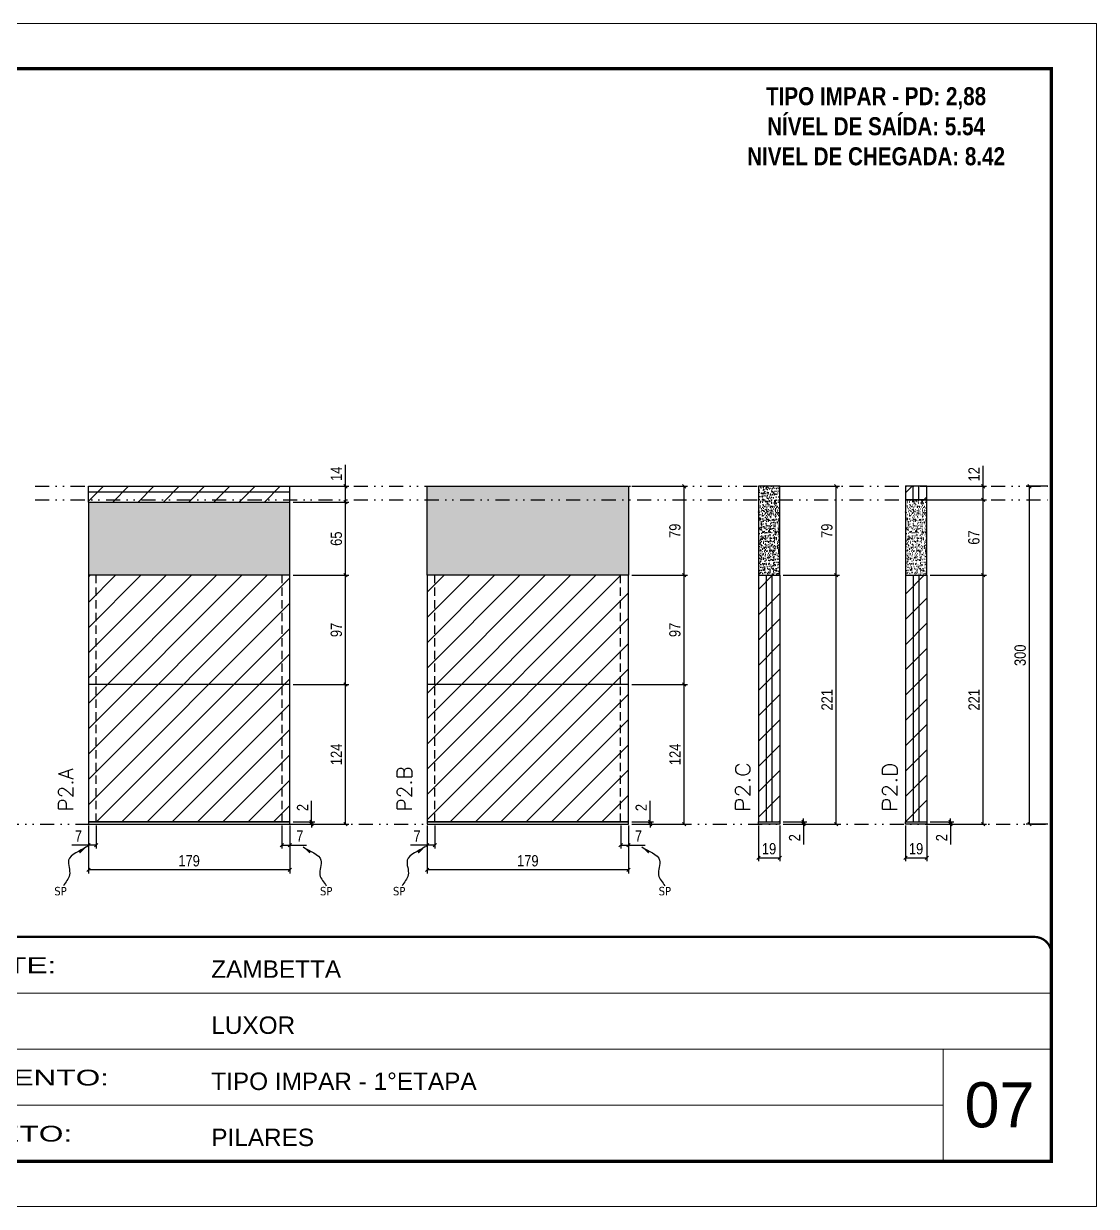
# Model space of a CAD drawing. Extents: x 14400 to 24104, y -21631 to 6985.
# Drawn here: x 18129 to 19082, y 4786 to 5836 of the extents above; entities that cross this region are included whole.
import ezdxf

# ---------------------------------------------------------------- set-up
doc = ezdxf.new("R2010")
doc.units = 0
for name, pattern in [('CONTINUO', [0]), ('DASHED', [0.75, 0.5, -0.25]), ('DIVIDE2', [0.625, 0.25, -0.125, 0, -0.125, 0, -0.125]), ('HIDDEN', [0.375, 0.25, -0.125])]:
    doc.linetypes.add(name, pattern=pattern)
for name, color, linetype, lineweight in [('CARIMBO', 255, 'Continuous', 9), ('Folhas', 255, 'Continuous', 9), ('Hachura', 251, 'Continuous', 9), ('SARRAFO DE PRESSAO', 251, 'DASHED', 9), ('Texto Seção', 7, 'Continuous', 15)]:
    doc.layers.add(name, color=color, linetype=linetype, lineweight=lineweight)
for name, color, linetype in [('COTA', 241, 'Continuous'), ('NOMENCLATURA', 7, 'Continuous'), ('Nível', 160, 'Continuous'), ('Painéis', 200, 'Continuous'), ('SARR_2.2x7', 40, 'Continuous'), ('Sarrafo de Pressão', 42, 'HIDDEN'), ('texto', 7, 'Continuous')]:
    doc.layers.add(name, color=color, linetype=linetype)
doc.styles.add('ARIAL', font='arial.ttf')
doc.styles.add('COTA TECNICA', font='techl___.ttf', dxfattribs={"height": 10})
doc.styles.add('COTA TECNICA-50', font='techl___.ttf', dxfattribs={"height": 10})
doc.styles.add('REGUA-120', font='ROMANS.shx', dxfattribs={"height": 15})
doc.styles.add('ROMANC', font='techb___.ttf', dxfattribs={"height": 2.5})
doc.styles.get("Standard").update_dxf_attribs({"font": 'arial.ttf'})
doc.styles.add('Tecnologia', font='')
doc.styles.get('Tecnologia').set_extended_font_data('Forgotten Futurist')
doc.dimstyles.new('COTA PAINEL-50', dxfattribs={"dimtxt": 10, "dimasz": 3, "dimexe": 3, "dimexo": 3, "dimgap": 3, "dimtad": 1, "dimdec": 1, "dimzin": 12, "dimdsep": 46, "dimtxsty": 'COTA TECNICA-50', "dimblk1": 'OBLIQUE', "dimblk2": 'OBLIQUE', "dimsah": 1, "dimcen": 0.9, "dimclrd": 4, "dimclre": 4, "dimclrt": 240, "dimadec": 1, "dimazin": 3, "dimtfac": 1, "dimtdec": 1, "dimtmove": 0, "dimatfit": 3, "dimfxl": 1, "dimtolj": 1, "dimtzin": 12, "dimarcsym": 0})
doc.dimstyles.new('PAINEL', dxfattribs={"dimtxt": 10, "dimasz": 3, "dimexe": 3, "dimexo": 3, "dimgap": 3, "dimtad": 1, "dimdec": 1, "dimzin": 12, "dimdsep": 46, "dimtxsty": 'COTA TECNICA', "dimblk1": 'OBLIQUE', "dimblk2": 'OBLIQUE', "dimsah": 1, "dimcen": 0.9, "dimclrd": 4, "dimclre": 4, "dimclrt": 240, "dimadec": 1, "dimazin": 3, "dimtfac": 1, "dimtdec": 1, "dimtmove": 0, "dimatfit": 3, "dimfxl": 1, "dimtolj": 1, "dimtzin": 12, "dimarcsym": 0})
doc.dimstyles.get("Standard").update_dxf_attribs({"dimtxt": 0.18, "dimasz": 0.18, "dimexe": 0.18, "dimexo": 0.0625, "dimgap": 0.09, "dimtad": 0, "dimtih": 1, "dimtoh": 1, "dimdec": 4, "dimzin": 0, "dimdsep": 46, "dimtxsty": 'Standard', "dimcen": 0.09, "dimadec": 0, "dimazin": 0, "dimtfac": 1, "dimtdec": 4, "dimtofl": 0, "dimtmove": 0, "dimatfit": 3, "dimfxl": 1, "dimtolj": 1, "dimtzin": 0, "dimarcsym": 0})

# ---------------------------------------------------------------- blocks, each defined once
blk = doc.blocks.new('9999999999')
at = {"color": 30, "linetype": 'CONTINUO'}
for p, q in [((98564.6, 34379.6), (99584, 34379.6)), ((98564.6, 34329.8), (99488, 34329.8)), ((99584, 34329.8), (99488, 34329.8)), ((99488, 34329.8), (99488, 34230.2)), ((98564.6, 34280), (99488, 34280))]:
    blk.add_line(p, q, dxfattribs=at)
at = {"color": 30, "linetype": 'CONTINUO', "const_width": 2}
blk.add_lwpolyline([(99584, 34230.2), (99584, 34414.4, 0.414214), (99569, 34429.4), (98229, 34429.4, 0.414214), (98214, 34414.4), (98214, 34245.2, 0.414214), (98229, 34230.2), (99584, 34230.2)], format="xyb", dxfattribs=at)
at = {"layer": 'Folhas'}
blk.add_lwpolyline([(98139, 34190.2), (99624, 34190.2), (99624, 35240.2), (98139, 35240.2)], close=True, dxfattribs=at)
at = {"layer": 'Folhas', "color": 30, "const_width": 3}
blk.add_lwpolyline([(98214, 34230.2), (99584, 34230.2), (99584, 35200.2), (98214, 35200.2)], close=True, dxfattribs=at)
at = {"color": 7, "linetype": 'Continuous', "ltscale": 5, "style": 'ARIAL'}
for s, height, p in [('ZAMBETTA', 15.48, (98837.7, 34393.1)), ('LUXOR', 15.48, (98837.7, 34343.3)), ('TIPO IMPAR - 1°ETAPA', 15.483, (98837.7, 34293.5)), ('PILARES', 15.48, (98837.7, 34243.7))]:
    blk.add_text(s, height=height, dxfattribs=at).set_placement(p)
at = {"layer": 'Folhas', "color": 7, "style": 'Tecnologia', "width": 1.5}
for s, p in [('CLIENTE:', (98573.7, 34397.2)), ('PAVIMENTO:', (98573.7, 34297.5)), ('PROJETO:', (98573.7, 34247.7))]:
    blk.add_text(s, height=14, dxfattribs=at).set_placement(p)
blk = doc.blocks.new('_Oblique')
at = {"color": 0, "linetype": 'ByBlock', "lineweight": -2}
blk.add_line((-0.5, -0.5), (0.5, 0.5), dxfattribs=at)
blk = doc.blocks.new('*D652')
at = {"layer": 'COTA', "color": 4, "lineweight": -2, "transparency": 16777216}
for p, q in [((18186.5, 5124.4), (18186.5, 5081.8)), ((18365.5, 5124.4), (18365.5, 5081.8)), ((18365.5, 5084.8), (18186.5, 5084.8))]:
    blk.add_line(p, q, dxfattribs=at)
at = {"layer": 'Defpoints', "color": 0, "transparency": 16777216}
for p in [(18186.5, 5127.4), (18365.5, 5127.4), (18186.5, 5084.8)]:
    blk.add_point(p, dxfattribs=at)
at = {"layer": 'COTA', "color": 4, "lineweight": -2, "transparency": 16777216, "xscale": 3, "yscale": 3, "zscale": 3, "rotation": 180}
blk.add_blockref('_Oblique', (18186.5, 5084.8), dxfattribs=at)
at = {"layer": 'COTA', "color": 4, "lineweight": -2, "transparency": 16777216, "xscale": 3, "yscale": 3, "zscale": 3}
blk.add_blockref('_Oblique', (18365.5, 5084.8), dxfattribs=at)
at = {"layer": 'COTA', "color": 240, "transparency": 16777216, "insert": (18276, 5092.9), "char_height": 10, "attachment_point": 5, "style": 'COTA TECNICA'}
blk.add_mtext('\\A1;179', dxfattribs=at)
blk = doc.blocks.new('*D653')
at = {"layer": 'COTA', "color": 4, "lineweight": -2, "transparency": 16777216}
for p, q in [((18358.5, 5124.4), (18358.5, 5103.9)), ((18365.5, 5122.4), (18365.5, 5103.9)), ((18358.5, 5106.9), (18365.5, 5106.9)), ((18365.5, 5106.9), (18380.3, 5106.9))]:
    blk.add_line(p, q, dxfattribs=at)
at = {"layer": 'Defpoints', "color": 0, "transparency": 16777216}
for p in [(18358.5, 5127.4), (18365.5, 5125.4), (18365.5, 5106.9)]:
    blk.add_point(p, dxfattribs=at)
at = {"layer": 'COTA', "color": 4, "lineweight": -2, "transparency": 16777216, "xscale": 3, "yscale": 3, "zscale": 3, "rotation": 180}
blk.add_blockref('_Oblique', (18358.5, 5106.9), dxfattribs=at)
at = {"layer": 'COTA', "color": 4, "lineweight": -2, "transparency": 16777216, "xscale": 3, "yscale": 3, "zscale": 3}
blk.add_blockref('_Oblique', (18365.5, 5106.9), dxfattribs=at)
at = {"layer": 'COTA', "color": 240, "transparency": 16777216, "insert": (18374.4, 5115), "char_height": 10, "attachment_point": 5, "style": 'COTA TECNICA-50'}
blk.add_mtext('\\A1;7', dxfattribs=at)
blk = doc.blocks.new('*D654')
at = {"layer": 'COTA', "color": 4, "lineweight": -2, "transparency": 16777216}
for p, q in [((18193.5, 5124.4), (18193.5, 5103.9)), ((18186.5, 5122.4), (18186.5, 5103.9)), ((18186.5, 5106.9), (18171.8, 5106.9)), ((18193.5, 5106.9), (18186.5, 5106.9))]:
    blk.add_line(p, q, dxfattribs=at)
at = {"layer": 'Defpoints', "color": 0, "transparency": 16777216}
for p in [(18186.5, 5125.4), (18193.5, 5127.4), (18186.5, 5106.9)]:
    blk.add_point(p, dxfattribs=at)
at = {"layer": 'COTA', "color": 4, "lineweight": -2, "transparency": 16777216, "xscale": 3, "yscale": 3, "zscale": 3, "rotation": 180}
blk.add_blockref('_Oblique', (18186.5, 5106.9), dxfattribs=at)
at = {"layer": 'COTA', "color": 4, "lineweight": -2, "transparency": 16777216, "xscale": 3, "yscale": 3, "zscale": 3}
blk.add_blockref('_Oblique', (18193.5, 5106.9), dxfattribs=at)
at = {"layer": 'COTA', "color": 240, "transparency": 16777216, "insert": (18177.7, 5115), "char_height": 10, "attachment_point": 5, "style": 'COTA TECNICA-50'}
blk.add_mtext('\\A1;7', dxfattribs=at)
blk = doc.blocks.new('*D656')
at = {"layer": 'COTA', "color": 4, "linetype": 'ByBlock', "lineweight": -2, "transparency": 16777216}
for p, q in [((18368.5, 5249.4), (18417.9, 5249.4)), ((18414.9, 5125.4), (18414.9, 5249.4)), ((18368.5, 5125.4), (18417.9, 5125.4))]:
    blk.add_line(p, q, dxfattribs=at)
at = {"layer": 'Defpoints', "color": 0, "linetype": 'ByBlock', "transparency": 16777216}
for p in [(18365.5, 5249.4), (18414.9, 5249.4), (18365.5, 5125.4)]:
    blk.add_point(p, dxfattribs=at)
at = {"layer": 'COTA', "color": 4, "linetype": 'ByBlock', "lineweight": -2, "transparency": 16777216, "xscale": 3, "yscale": 3, "zscale": 3}
for p, rotation in [((18414.9, 5249.4), 90), ((18414.9, 5125.4), 270)]:
    blk.add_blockref('_Oblique', p, dxfattribs=dict(at, rotation=rotation))
at = {"layer": 'COTA', "color": 240, "linetype": 'ByBlock', "transparency": 16777216, "insert": (18406.8, 5187.4), "char_height": 10, "attachment_point": 5, "rotation": 90, "style": 'COTA TECNICA'}
blk.add_mtext('\\A1;124', dxfattribs=at)
blk = doc.blocks.new('*D655')
at = {"layer": 'COTA', "color": 4, "lineweight": -2, "transparency": 16777216}
for p, q in [((18384.8, 5127.4), (18384.8, 5146.2)), ((18368.5, 5127.4), (18387.8, 5127.4)), ((18368.5, 5125.4), (18387.8, 5125.4)), ((18384.8, 5125.4), (18384.8, 5127.4)), ((18384.8, 5125.4), (18384.8, 5122.4))]:
    blk.add_line(p, q, dxfattribs=at)
at = {"layer": 'Defpoints', "color": 0, "transparency": 16777216}
for p in [(18365.5, 5127.4), (18365.5, 5125.4), (18384.8, 5125.4)]:
    blk.add_point(p, dxfattribs=at)
at = {"layer": 'COTA', "color": 4, "lineweight": -2, "transparency": 16777216, "xscale": 3, "yscale": 3, "zscale": 3}
for p, rotation in [((18384.8, 5127.4), 270), ((18384.8, 5125.4), 90)]:
    blk.add_blockref('_Oblique', p, dxfattribs=dict(at, rotation=rotation))
at = {"layer": 'COTA', "color": 240, "transparency": 16777216, "insert": (18376.8, 5140.2), "char_height": 10, "attachment_point": 5, "rotation": 90, "style": 'COTA TECNICA-50'}
blk.add_mtext('\\A1;2', dxfattribs=at)
blk = doc.blocks.new('*D657')
at = {"layer": 'COTA', "color": 4, "linetype": 'ByBlock', "lineweight": -2, "transparency": 16777216}
for p, q in [((18368.5, 5249.4), (18417.9, 5249.4)), ((18414.9, 5125.4), (18414.9, 5249.4)), ((18368.5, 5125.4), (18417.9, 5125.4))]:
    blk.add_line(p, q, dxfattribs=at)
at = {"layer": 'Defpoints', "color": 0, "linetype": 'ByBlock', "transparency": 16777216}
for p in [(18365.5, 5249.4), (18414.9, 5249.4), (18365.5, 5125.4)]:
    blk.add_point(p, dxfattribs=at)
at = {"layer": 'COTA', "color": 4, "linetype": 'ByBlock', "lineweight": -2, "transparency": 16777216, "xscale": 3, "yscale": 3, "zscale": 3}
for p, rotation in [((18414.9, 5249.4), 90), ((18414.9, 5125.4), 270)]:
    blk.add_blockref('_Oblique', p, dxfattribs=dict(at, rotation=rotation))
at = {"layer": 'COTA', "color": 240, "linetype": 'ByBlock', "transparency": 16777216, "insert": (18406.8, 5187.4), "char_height": 10, "attachment_point": 5, "rotation": 90, "style": 'COTA TECNICA'}
blk.add_mtext('\\A1;124', dxfattribs=at)
blk = doc.blocks.new('*D658')
at = {"layer": 'COTA', "color": 4, "lineweight": -2, "transparency": 16777216}
for p, q in [((18368.5, 5346.4), (18417.9, 5346.4)), ((18414.9, 5249.4), (18414.9, 5346.4)), ((18368.5, 5249.4), (18417.9, 5249.4))]:
    blk.add_line(p, q, dxfattribs=at)
at = {"layer": 'Defpoints', "color": 0, "transparency": 16777216}
for p in [(18365.5, 5346.4), (18414.9, 5346.4), (18365.5, 5249.4)]:
    blk.add_point(p, dxfattribs=at)
at = {"layer": 'COTA', "color": 4, "lineweight": -2, "transparency": 16777216, "xscale": 3, "yscale": 3, "zscale": 3}
for p, rotation in [((18414.9, 5346.4), 90), ((18414.9, 5249.4), 270)]:
    blk.add_blockref('_Oblique', p, dxfattribs=dict(at, rotation=rotation))
at = {"layer": 'COTA', "color": 240, "transparency": 16777216, "insert": (18406.8, 5297.9), "char_height": 10, "attachment_point": 5, "rotation": 90, "style": 'COTA TECNICA'}
blk.add_mtext('\\A1;97', dxfattribs=at)
blk = doc.blocks.new('*D659')
at = {"layer": 'COTA', "color": 4, "lineweight": -2, "transparency": 16777216}
for p, q in [((18487.4, 5124.4), (18487.4, 5081.8)), ((18666.4, 5124.4), (18666.4, 5081.8)), ((18666.4, 5084.8), (18487.4, 5084.8))]:
    blk.add_line(p, q, dxfattribs=at)
at = {"layer": 'Defpoints', "color": 0, "transparency": 16777216}
for p in [(18487.4, 5127.4), (18666.4, 5127.4), (18487.4, 5084.8)]:
    blk.add_point(p, dxfattribs=at)
at = {"layer": 'COTA', "color": 4, "lineweight": -2, "transparency": 16777216, "xscale": 3, "yscale": 3, "zscale": 3, "rotation": 180}
blk.add_blockref('_Oblique', (18487.4, 5084.8), dxfattribs=at)
at = {"layer": 'COTA', "color": 4, "lineweight": -2, "transparency": 16777216, "xscale": 3, "yscale": 3, "zscale": 3}
blk.add_blockref('_Oblique', (18666.4, 5084.8), dxfattribs=at)
at = {"layer": 'COTA', "color": 240, "transparency": 16777216, "insert": (18576.9, 5092.9), "char_height": 10, "attachment_point": 5, "style": 'COTA TECNICA'}
blk.add_mtext('\\A1;179', dxfattribs=at)
blk = doc.blocks.new('*D660')
at = {"layer": 'COTA', "color": 4, "lineweight": -2, "transparency": 16777216}
for p, q in [((18659.4, 5124.4), (18659.4, 5103.9)), ((18666.4, 5122.4), (18666.4, 5103.9)), ((18659.4, 5106.9), (18666.4, 5106.9)), ((18666.4, 5106.9), (18681.1, 5106.9))]:
    blk.add_line(p, q, dxfattribs=at)
at = {"layer": 'Defpoints', "color": 0, "transparency": 16777216}
for p in [(18659.4, 5127.4), (18666.4, 5125.4), (18666.4, 5106.9)]:
    blk.add_point(p, dxfattribs=at)
at = {"layer": 'COTA', "color": 4, "lineweight": -2, "transparency": 16777216, "xscale": 3, "yscale": 3, "zscale": 3, "rotation": 180}
blk.add_blockref('_Oblique', (18659.4, 5106.9), dxfattribs=at)
at = {"layer": 'COTA', "color": 4, "lineweight": -2, "transparency": 16777216, "xscale": 3, "yscale": 3, "zscale": 3}
blk.add_blockref('_Oblique', (18666.4, 5106.9), dxfattribs=at)
at = {"layer": 'COTA', "color": 240, "transparency": 16777216, "insert": (18675.2, 5115), "char_height": 10, "attachment_point": 5, "style": 'COTA TECNICA-50'}
blk.add_mtext('\\A1;7', dxfattribs=at)
blk = doc.blocks.new('*D661')
at = {"layer": 'COTA', "color": 4, "lineweight": -2, "transparency": 16777216}
for p, q in [((18494.4, 5124.4), (18494.4, 5103.9)), ((18487.4, 5122.4), (18487.4, 5103.9)), ((18487.4, 5106.9), (18472.6, 5106.9)), ((18494.4, 5106.9), (18487.4, 5106.9))]:
    blk.add_line(p, q, dxfattribs=at)
at = {"layer": 'Defpoints', "color": 0, "transparency": 16777216}
for p in [(18487.4, 5125.4), (18494.4, 5127.4), (18487.4, 5106.9)]:
    blk.add_point(p, dxfattribs=at)
at = {"layer": 'COTA', "color": 4, "lineweight": -2, "transparency": 16777216, "xscale": 3, "yscale": 3, "zscale": 3, "rotation": 180}
blk.add_blockref('_Oblique', (18487.4, 5106.9), dxfattribs=at)
at = {"layer": 'COTA', "color": 4, "lineweight": -2, "transparency": 16777216, "xscale": 3, "yscale": 3, "zscale": 3}
blk.add_blockref('_Oblique', (18494.4, 5106.9), dxfattribs=at)
at = {"layer": 'COTA', "color": 240, "transparency": 16777216, "insert": (18478.5, 5115), "char_height": 10, "attachment_point": 5, "style": 'COTA TECNICA-50'}
blk.add_mtext('\\A1;7', dxfattribs=at)
blk = doc.blocks.new('*D663')
at = {"layer": 'COTA', "color": 4, "linetype": 'ByBlock', "lineweight": -2, "transparency": 16777216}
for p, q in [((18669.4, 5249.4), (18718.7, 5249.4)), ((18715.7, 5125.4), (18715.7, 5249.4)), ((18669.4, 5125.4), (18718.7, 5125.4))]:
    blk.add_line(p, q, dxfattribs=at)
at = {"layer": 'Defpoints', "color": 0, "linetype": 'ByBlock', "transparency": 16777216}
for p in [(18666.4, 5249.4), (18715.7, 5249.4), (18666.4, 5125.4)]:
    blk.add_point(p, dxfattribs=at)
at = {"layer": 'COTA', "color": 4, "linetype": 'ByBlock', "lineweight": -2, "transparency": 16777216, "xscale": 3, "yscale": 3, "zscale": 3}
for p, rotation in [((18715.7, 5249.4), 90), ((18715.7, 5125.4), 270)]:
    blk.add_blockref('_Oblique', p, dxfattribs=dict(at, rotation=rotation))
at = {"layer": 'COTA', "color": 240, "linetype": 'ByBlock', "transparency": 16777216, "insert": (18707.7, 5187.4), "char_height": 10, "attachment_point": 5, "rotation": 90, "style": 'COTA TECNICA'}
blk.add_mtext('\\A1;124', dxfattribs=at)
blk = doc.blocks.new('*D662')
at = {"layer": 'COTA', "color": 4, "lineweight": -2, "transparency": 16777216}
for p, q in [((18685.6, 5127.4), (18685.6, 5146.2)), ((18669.4, 5127.4), (18688.6, 5127.4)), ((18669.4, 5125.4), (18688.6, 5125.4)), ((18685.6, 5125.4), (18685.6, 5127.4)), ((18685.6, 5125.4), (18685.6, 5122.4))]:
    blk.add_line(p, q, dxfattribs=at)
at = {"layer": 'Defpoints', "color": 0, "transparency": 16777216}
for p in [(18666.4, 5127.4), (18666.4, 5125.4), (18685.6, 5125.4)]:
    blk.add_point(p, dxfattribs=at)
at = {"layer": 'COTA', "color": 4, "lineweight": -2, "transparency": 16777216, "xscale": 3, "yscale": 3, "zscale": 3}
for p, rotation in [((18685.6, 5127.4), 270), ((18685.6, 5125.4), 90)]:
    blk.add_blockref('_Oblique', p, dxfattribs=dict(at, rotation=rotation))
at = {"layer": 'COTA', "color": 240, "transparency": 16777216, "insert": (18677.6, 5140.2), "char_height": 10, "attachment_point": 5, "rotation": 90, "style": 'COTA TECNICA-50'}
blk.add_mtext('\\A1;2', dxfattribs=at)
blk = doc.blocks.new('*D664')
at = {"layer": 'COTA', "color": 4, "linetype": 'ByBlock', "lineweight": -2, "transparency": 16777216}
for p, q in [((18669.4, 5249.4), (18718.7, 5249.4)), ((18715.7, 5125.4), (18715.7, 5249.4)), ((18669.4, 5125.4), (18718.7, 5125.4))]:
    blk.add_line(p, q, dxfattribs=at)
at = {"layer": 'Defpoints', "color": 0, "linetype": 'ByBlock', "transparency": 16777216}
for p in [(18666.4, 5249.4), (18715.7, 5249.4), (18666.4, 5125.4)]:
    blk.add_point(p, dxfattribs=at)
at = {"layer": 'COTA', "color": 4, "linetype": 'ByBlock', "lineweight": -2, "transparency": 16777216, "xscale": 3, "yscale": 3, "zscale": 3}
for p, rotation in [((18715.7, 5249.4), 90), ((18715.7, 5125.4), 270)]:
    blk.add_blockref('_Oblique', p, dxfattribs=dict(at, rotation=rotation))
at = {"layer": 'COTA', "color": 240, "linetype": 'ByBlock', "transparency": 16777216, "insert": (18707.7, 5187.4), "char_height": 10, "attachment_point": 5, "rotation": 90, "style": 'COTA TECNICA'}
blk.add_mtext('\\A1;124', dxfattribs=at)
blk = doc.blocks.new('*D665')
at = {"layer": 'COTA', "color": 4, "lineweight": -2, "transparency": 16777216}
for p, q in [((18669.4, 5346.4), (18718.7, 5346.4)), ((18715.7, 5249.4), (18715.7, 5346.4)), ((18669.4, 5249.4), (18718.7, 5249.4))]:
    blk.add_line(p, q, dxfattribs=at)
at = {"layer": 'Defpoints', "color": 0, "transparency": 16777216}
for p in [(18666.4, 5346.4), (18715.7, 5346.4), (18666.4, 5249.4)]:
    blk.add_point(p, dxfattribs=at)
at = {"layer": 'COTA', "color": 4, "lineweight": -2, "transparency": 16777216, "xscale": 3, "yscale": 3, "zscale": 3}
for p, rotation in [((18715.7, 5346.4), 90), ((18715.7, 5249.4), 270)]:
    blk.add_blockref('_Oblique', p, dxfattribs=dict(at, rotation=rotation))
at = {"layer": 'COTA', "color": 240, "transparency": 16777216, "insert": (18707.6, 5297.9), "char_height": 10, "attachment_point": 5, "rotation": 90, "style": 'COTA TECNICA'}
blk.add_mtext('\\A1;97', dxfattribs=at)
blk = doc.blocks.new('*D666')
at = {"layer": 'COTA', "color": 4, "lineweight": -2, "transparency": 16777216}
for p, q in [((19039, 5425.4), (19019.5, 5425.4)), ((19022.5, 5125.4), (19022.5, 5425.4)), ((19039, 5125.4), (19019.5, 5125.4))]:
    blk.add_line(p, q, dxfattribs=at)
at = {"layer": 'Defpoints', "color": 0, "transparency": 16777216}
for p in [(19022.5, 5425.4), (19042, 5425.4), (19042, 5125.4)]:
    blk.add_point(p, dxfattribs=at)
at = {"layer": 'COTA', "color": 4, "lineweight": -2, "transparency": 16777216, "xscale": 3, "yscale": 3, "zscale": 3}
for p, rotation in [((19022.5, 5425.4), 90), ((19022.5, 5125.4), 270)]:
    blk.add_blockref('_Oblique', p, dxfattribs=dict(at, rotation=rotation))
at = {"layer": 'COTA', "color": 240, "transparency": 16777216, "insert": (19014.3, 5275.4), "char_height": 10, "attachment_point": 5, "rotation": 90, "style": 'COTA TECNICA'}
blk.add_mtext('\\A1;300', dxfattribs=at)
blk = doc.blocks.new('*D1909')
at = {"layer": 'COTA', "color": 4, "lineweight": -2, "transparency": 16777216}
for p, q in [((18368.5, 5411.4), (18417.9, 5411.4)), ((18414.9, 5346.4), (18414.9, 5411.4)), ((18368.5, 5346.4), (18417.9, 5346.4))]:
    blk.add_line(p, q, dxfattribs=at)
at = {"layer": 'Defpoints', "color": 0, "transparency": 16777216}
for p in [(18365.5, 5411.4), (18414.9, 5411.4), (18365.5, 5346.4)]:
    blk.add_point(p, dxfattribs=at)
at = {"layer": 'COTA', "color": 4, "lineweight": -2, "transparency": 16777216, "xscale": 3, "yscale": 3, "zscale": 3}
for p, rotation in [((18414.9, 5411.4), 90), ((18414.9, 5346.4), 270)]:
    blk.add_blockref('_Oblique', p, dxfattribs=dict(at, rotation=rotation))
at = {"layer": 'COTA', "color": 240, "transparency": 16777216, "insert": (18406.8, 5378.9), "char_height": 10, "attachment_point": 5, "rotation": 90, "style": 'COTA TECNICA'}
blk.add_mtext('\\A1;65', dxfattribs=at)
blk = doc.blocks.new('*D1910')
at = {"layer": 'COTA', "color": 4, "lineweight": -2, "transparency": 16777216}
for p, q in [((18414.9, 5425.4), (18414.9, 5444.6)), ((18368.5, 5425.4), (18417.9, 5425.4)), ((18414.9, 5411.4), (18414.9, 5425.4)), ((18368.5, 5411.4), (18417.9, 5411.4))]:
    blk.add_line(p, q, dxfattribs=at)
at = {"layer": 'Defpoints', "color": 0, "transparency": 16777216}
for p in [(18365.5, 5425.4), (18414.9, 5425.4), (18365.5, 5411.4)]:
    blk.add_point(p, dxfattribs=at)
at = {"layer": 'COTA', "color": 4, "lineweight": -2, "transparency": 16777216, "xscale": 3, "yscale": 3, "zscale": 3}
for p, rotation in [((18414.9, 5425.4), 90), ((18414.9, 5411.4), 270)]:
    blk.add_blockref('_Oblique', p, dxfattribs=dict(at, rotation=rotation))
at = {"layer": 'COTA', "color": 240, "transparency": 16777216, "insert": (18406.8, 5436.5), "char_height": 10, "attachment_point": 5, "rotation": 90, "style": 'COTA TECNICA'}
blk.add_mtext('\\A1;14', dxfattribs=at)
blk = doc.blocks.new('*D1911')
at = {"layer": 'COTA', "color": 4, "lineweight": -2, "transparency": 16777216}
for p, q in [((18669.4, 5425.4), (18718.7, 5425.4)), ((18715.7, 5346.4), (18715.7, 5425.4)), ((18669.4, 5346.4), (18718.7, 5346.4))]:
    blk.add_line(p, q, dxfattribs=at)
at = {"layer": 'Defpoints', "color": 0, "transparency": 16777216}
for p in [(18666.4, 5425.4), (18715.7, 5425.4), (18666.4, 5346.4)]:
    blk.add_point(p, dxfattribs=at)
at = {"layer": 'COTA', "color": 4, "lineweight": -2, "transparency": 16777216, "xscale": 3, "yscale": 3, "zscale": 3}
for p, rotation in [((18715.7, 5425.4), 90), ((18715.7, 5346.4), 270)]:
    blk.add_blockref('_Oblique', p, dxfattribs=dict(at, rotation=rotation))
at = {"layer": 'COTA', "color": 240, "transparency": 16777216, "insert": (18707.6, 5385.9), "char_height": 10, "attachment_point": 5, "rotation": 90, "style": 'COTA TECNICA'}
blk.add_mtext('\\A1;79', dxfattribs=at)
blk = doc.blocks.new('*D1912')
at = {"layer": 'COTA', "color": 4, "lineweight": -2, "transparency": 16777216}
for p, q in [((18781.7, 5124.4), (18781.7, 5092.5)), ((18800.7, 5124.4), (18800.7, 5092.5)), ((18781.7, 5095.5), (18800.7, 5095.5))]:
    blk.add_line(p, q, dxfattribs=at)
at = {"layer": 'Defpoints', "color": 0, "transparency": 16777216}
for p in [(18781.7, 5127.4), (18800.7, 5127.4), (18800.7, 5095.5)]:
    blk.add_point(p, dxfattribs=at)
at = {"layer": 'COTA', "color": 4, "lineweight": -2, "transparency": 16777216, "xscale": 3, "yscale": 3, "zscale": 3, "rotation": 180}
blk.add_blockref('_Oblique', (18781.7, 5095.5), dxfattribs=at)
at = {"layer": 'COTA', "color": 4, "lineweight": -2, "transparency": 16777216, "xscale": 3, "yscale": 3, "zscale": 3}
blk.add_blockref('_Oblique', (18800.7, 5095.5), dxfattribs=at)
at = {"layer": 'COTA', "color": 240, "transparency": 16777216, "insert": (18791.2, 5103.6), "char_height": 10, "attachment_point": 5, "style": 'COTA TECNICA'}
blk.add_mtext('\\A1;19', dxfattribs=at)
blk = doc.blocks.new('*D1913')
at = {"layer": 'COTA', "color": 4, "lineweight": -2, "transparency": 16777216}
for p, q in [((18803.7, 5127.4), (18824.9, 5127.4)), ((18803.7, 5125.4), (18824.9, 5125.4)), ((18821.9, 5127.4), (18821.9, 5130.4)), ((18821.9, 5127.4), (18821.9, 5125.4)), ((18821.9, 5125.4), (18821.9, 5107.3))]:
    blk.add_line(p, q, dxfattribs=at)
at = {"layer": 'Defpoints', "color": 0, "transparency": 16777216}
for p in [(18800.7, 5127.4), (18800.7, 5125.4), (18821.9, 5127.4)]:
    blk.add_point(p, dxfattribs=at)
at = {"layer": 'COTA', "color": 4, "lineweight": -2, "transparency": 16777216, "xscale": 3, "yscale": 3, "zscale": 3}
for p, rotation in [((18821.9, 5127.4), 270), ((18821.9, 5125.4), 90)]:
    blk.add_blockref('_Oblique', p, dxfattribs=dict(at, rotation=rotation))
at = {"layer": 'COTA', "color": 240, "transparency": 16777216, "insert": (18813.9, 5113.4), "char_height": 10, "attachment_point": 5, "rotation": 90, "style": 'COTA TECNICA-50'}
blk.add_mtext('\\A1;2', dxfattribs=at)
blk = doc.blocks.new('*D1914')
at = {"layer": 'COTA', "color": 4, "lineweight": -2, "transparency": 16777216}
for p, q in [((18803.7, 5346.4), (18853.7, 5346.4)), ((18850.7, 5125.4), (18850.7, 5346.4)), ((18803.7, 5125.4), (18853.7, 5125.4))]:
    blk.add_line(p, q, dxfattribs=at)
at = {"layer": 'Defpoints', "color": 0, "transparency": 16777216}
for p in [(18800.7, 5346.4), (18850.7, 5346.4), (18800.7, 5125.4)]:
    blk.add_point(p, dxfattribs=at)
at = {"layer": 'COTA', "color": 4, "lineweight": -2, "transparency": 16777216, "xscale": 3, "yscale": 3, "zscale": 3}
for p, rotation in [((18850.7, 5346.4), 90), ((18850.7, 5125.4), 270)]:
    blk.add_blockref('_Oblique', p, dxfattribs=dict(at, rotation=rotation))
at = {"layer": 'COTA', "color": 240, "transparency": 16777216, "insert": (18842.7, 5235.9), "char_height": 10, "attachment_point": 5, "rotation": 90, "style": 'COTA TECNICA-50'}
blk.add_mtext('\\A1;221', dxfattribs=at)
blk = doc.blocks.new('*D1915')
at = {"layer": 'COTA', "color": 4, "lineweight": -2, "transparency": 16777216}
for p, q in [((18803.7, 5425.4), (18853.7, 5425.4)), ((18850.7, 5346.4), (18850.7, 5425.4)), ((18803.7, 5346.4), (18853.7, 5346.4))]:
    blk.add_line(p, q, dxfattribs=at)
at = {"layer": 'Defpoints', "color": 0, "transparency": 16777216}
for p in [(18800.7, 5425.4), (18850.7, 5425.4), (18800.7, 5346.4)]:
    blk.add_point(p, dxfattribs=at)
at = {"layer": 'COTA', "color": 4, "lineweight": -2, "transparency": 16777216, "xscale": 3, "yscale": 3, "zscale": 3}
for p, rotation in [((18850.7, 5425.4), 90), ((18850.7, 5346.4), 270)]:
    blk.add_blockref('_Oblique', p, dxfattribs=dict(at, rotation=rotation))
at = {"layer": 'COTA', "color": 240, "transparency": 16777216, "insert": (18842.6, 5385.9), "char_height": 10, "attachment_point": 5, "rotation": 90, "style": 'COTA TECNICA'}
blk.add_mtext('\\A1;79', dxfattribs=at)
blk = doc.blocks.new('*D1916')
at = {"layer": 'COTA', "color": 4, "lineweight": -2, "transparency": 16777216}
for p, q in [((18912.3, 5124.4), (18912.3, 5092.5)), ((18931.3, 5124.4), (18931.3, 5092.5)), ((18912.3, 5095.5), (18931.3, 5095.5))]:
    blk.add_line(p, q, dxfattribs=at)
at = {"layer": 'Defpoints', "color": 0, "transparency": 16777216}
for p in [(18912.3, 5127.4), (18931.3, 5127.4), (18931.3, 5095.5)]:
    blk.add_point(p, dxfattribs=at)
at = {"layer": 'COTA', "color": 4, "lineweight": -2, "transparency": 16777216, "xscale": 3, "yscale": 3, "zscale": 3, "rotation": 180}
blk.add_blockref('_Oblique', (18912.3, 5095.5), dxfattribs=at)
at = {"layer": 'COTA', "color": 4, "lineweight": -2, "transparency": 16777216, "xscale": 3, "yscale": 3, "zscale": 3}
blk.add_blockref('_Oblique', (18931.3, 5095.5), dxfattribs=at)
at = {"layer": 'COTA', "color": 240, "transparency": 16777216, "insert": (18921.8, 5103.6), "char_height": 10, "attachment_point": 5, "style": 'COTA TECNICA'}
blk.add_mtext('\\A1;19', dxfattribs=at)
blk = doc.blocks.new('*D1917')
at = {"layer": 'COTA', "color": 4, "lineweight": -2, "transparency": 16777216}
for p, q in [((18934.3, 5127.4), (18955.5, 5127.4)), ((18934.3, 5125.4), (18955.5, 5125.4)), ((18952.5, 5127.4), (18952.5, 5130.4)), ((18952.5, 5127.4), (18952.5, 5125.4)), ((18952.5, 5125.4), (18952.5, 5107.3))]:
    blk.add_line(p, q, dxfattribs=at)
at = {"layer": 'Defpoints', "color": 0, "transparency": 16777216}
for p in [(18931.3, 5127.4), (18931.3, 5125.4), (18952.5, 5127.4)]:
    blk.add_point(p, dxfattribs=at)
at = {"layer": 'COTA', "color": 4, "lineweight": -2, "transparency": 16777216, "xscale": 3, "yscale": 3, "zscale": 3}
for p, rotation in [((18952.5, 5127.4), 270), ((18952.5, 5125.4), 90)]:
    blk.add_blockref('_Oblique', p, dxfattribs=dict(at, rotation=rotation))
at = {"layer": 'COTA', "color": 240, "transparency": 16777216, "insert": (18944.5, 5113.4), "char_height": 10, "attachment_point": 5, "rotation": 90, "style": 'COTA TECNICA-50'}
blk.add_mtext('\\A1;2', dxfattribs=at)
blk = doc.blocks.new('*D1918')
at = {"layer": 'COTA', "color": 4, "lineweight": -2, "transparency": 16777216}
for p, q in [((18934.3, 5346.4), (18984.3, 5346.4)), ((18981.3, 5125.4), (18981.3, 5346.4)), ((18934.3, 5125.4), (18984.3, 5125.4))]:
    blk.add_line(p, q, dxfattribs=at)
at = {"layer": 'Defpoints', "color": 0, "transparency": 16777216}
for p in [(18931.3, 5346.4), (18981.3, 5346.4), (18931.3, 5125.4)]:
    blk.add_point(p, dxfattribs=at)
at = {"layer": 'COTA', "color": 4, "lineweight": -2, "transparency": 16777216, "xscale": 3, "yscale": 3, "zscale": 3}
for p, rotation in [((18981.3, 5346.4), 90), ((18981.3, 5125.4), 270)]:
    blk.add_blockref('_Oblique', p, dxfattribs=dict(at, rotation=rotation))
at = {"layer": 'COTA', "color": 240, "transparency": 16777216, "insert": (18973.3, 5235.9), "char_height": 10, "attachment_point": 5, "rotation": 90, "style": 'COTA TECNICA-50'}
blk.add_mtext('\\A1;221', dxfattribs=at)
blk = doc.blocks.new('*D1919')
at = {"layer": 'COTA', "color": 4, "lineweight": -2, "transparency": 16777216}
for p, q in [((18934.3, 5413.4), (18984.3, 5413.4)), ((18981.3, 5346.4), (18981.3, 5413.4)), ((18934.3, 5346.4), (18984.3, 5346.4))]:
    blk.add_line(p, q, dxfattribs=at)
at = {"layer": 'Defpoints', "color": 0, "transparency": 16777216}
for p in [(18931.3, 5413.4), (18981.3, 5413.4), (18931.3, 5346.4)]:
    blk.add_point(p, dxfattribs=at)
at = {"layer": 'COTA', "color": 4, "lineweight": -2, "transparency": 16777216, "xscale": 3, "yscale": 3, "zscale": 3}
for p, rotation in [((18981.3, 5413.4), 90), ((18981.3, 5346.4), 270)]:
    blk.add_blockref('_Oblique', p, dxfattribs=dict(at, rotation=rotation))
at = {"layer": 'COTA', "color": 240, "transparency": 16777216, "insert": (18973.2, 5379.9), "char_height": 10, "attachment_point": 5, "rotation": 90, "style": 'COTA TECNICA'}
blk.add_mtext('\\A1;67', dxfattribs=at)
blk = doc.blocks.new('*D1920')
at = {"layer": 'COTA', "color": 4, "lineweight": -2, "transparency": 16777216}
for p, q in [((18981.3, 5425.4), (18981.3, 5443.7)), ((18934.3, 5425.4), (18984.3, 5425.4)), ((18981.3, 5413.4), (18981.3, 5425.4)), ((18934.3, 5413.4), (18984.3, 5413.4))]:
    blk.add_line(p, q, dxfattribs=at)
at = {"layer": 'Defpoints', "color": 0, "transparency": 16777216}
for p in [(18931.3, 5425.4), (18981.3, 5425.4), (18931.3, 5413.4)]:
    blk.add_point(p, dxfattribs=at)
at = {"layer": 'COTA', "color": 4, "lineweight": -2, "transparency": 16777216, "xscale": 3, "yscale": 3, "zscale": 3}
for p, rotation in [((18981.3, 5425.4), 90), ((18981.3, 5413.4), 270)]:
    blk.add_blockref('_Oblique', p, dxfattribs=dict(at, rotation=rotation))
at = {"layer": 'COTA', "color": 240, "transparency": 16777216, "insert": (18973.3, 5436.1), "char_height": 10, "attachment_point": 5, "rotation": 90, "style": 'COTA TECNICA'}
blk.add_mtext('\\A1;12', dxfattribs=at)

msp = doc.modelspace()

# ---------------------------------------------------------------- hatches: boundary and pattern name
at = {"layer": 'COTA'}
h = msp.add_hatch(dxfattribs=at)
h.set_pattern_fill('AR-CONC', color=256, scale=0.03)
h.paths.add_polyline_path([(18666.38, 5346.44), (18666.38, 5413.44), (18487.38, 5413.44), (18487.38, 5346.44)])
h.paths.add_polyline_path([(18666.38, 5413.44), (18666.38, 5425.44), (18487.38, 5425.44), (18487.38, 5413.44)])
h = msp.add_hatch(dxfattribs=at)
h.set_pattern_fill('AR-CONC', color=256, scale=0.03)
h.set_pattern_definition([(50, (41.6693, 1120.575), (5.4655401, -0.4781726), [0.5715, -6.2865]), (355, (41.6693, 1120.575), (-1.0573026, 5.7317054), [0.4572, -5.0292175]), (100.451445, (42.125, 1120.535), (4.4082374, 5.2535326), [0.4857003, -5.3427073]), (46.1842, (41.669, 1122.099), (8.1323712, -1.2612698), [0.85725, -9.42975]), (96.635558, (42.347, 1121.994), (7.122124, 7.4227837), [0.7285507, -8.0140682]), (351.18415, (41.669, 1122.099), (7.122124, 7.4227837), [0.685799, -7.543792]), (21, (42.4313, 1121.718), (4.5484317, -3.0679559), [0.5715, -6.2865]), (326, (42.4313, 1121.718), (1.8540609, 5.525639), [0.4572, -5.0292]), (71.451445, (42.8104, 1121.4624), (6.4024926, 2.457683), [0.4857003, -5.3426981]), (37.5, (41.6693, 1120.5751), (0.0926581, 2.53665117), [0, -4.96824, 0, -5.1054, 0, -5.04825]), (7.5, (41.6693, 1120.575), (2.00458988, 3.00541724), [0, -2.91084, 0, -4.85394, 0, -1.92405]), (327.5, (39.97, 1120.5751), (4.06771786, -0.17186232), [0, -1.905, 0, -5.9436, 0, -7.8867]), (317.5, (39.208, 1120.575), (4.44387544, 0.7627947), [0, -2.4765, 0, -3.94716, 0, -5.6007])])
h.paths.add_polyline_path([(18800.72, 5425.44), (18781.72, 5425.44), (18781.72, 5346.44), (18800.72, 5346.44)])
h = msp.add_hatch(dxfattribs=at)
h.set_pattern_fill('AR-CONC', color=256, scale=0.03)
h.paths.add_polyline_path([(18186.54, 5411.44), (18186.54, 5346.44), (18365.54, 5346.44), (18365.54, 5411.44)])
h = msp.add_hatch(dxfattribs=at)
h.set_pattern_fill('AR-CONC', color=256, scale=0.03)
h.set_pattern_definition([(50, (172.2705, 1120.575), (5.4655401, -0.4781726), [0.5715, -6.2865]), (355, (172.2705, 1120.575), (-1.0573026, 5.7317054), [0.4572, -5.0292175]), (100.451445, (172.726, 1120.535), (4.4082374, 5.2535326), [0.4857003, -5.3427073]), (46.1842, (172.2705, 1122.099), (8.1323712, -1.2612698), [0.85725, -9.42975]), (96.635558, (172.948, 1121.994), (7.122124, 7.4227837), [0.7285507, -8.0140682]), (351.18415, (172.2705, 1122.099), (7.122124, 7.4227837), [0.685799, -7.543792]), (21, (173.0325, 1121.718), (4.5484317, -3.0679559), [0.5715, -6.2865]), (326, (173.0325, 1121.718), (1.8540609, 5.525639), [0.4572, -5.0292]), (71.451445, (173.4115, 1121.4624), (6.4024926, 2.457683), [0.4857003, -5.3426981]), (37.5, (172.2705, 1120.5751), (0.0926581, 2.53665117), [0, -4.96824, 0, -5.1054, 0, -5.04825]), (7.5, (172.2705, 1120.575), (2.00458988, 3.00541724), [0, -2.91084, 0, -4.85394, 0, -1.92405]), (327.5, (170.5712, 1120.5751), (4.06771786, -0.17186232), [0, -1.905, 0, -5.9436, 0, -7.8867]), (317.5, (169.8092, 1120.575), (4.44387544, 0.7627947), [0, -2.4765, 0, -3.94716, 0, -5.6007])])
h.paths.add_polyline_path([(18931.32, 5413.44), (18912.32, 5413.44), (18912.32, 5346.44), (18931.32, 5346.44)])
at = {"layer": 'Hachura', "linetype": 'ByBlock'}
h = msp.add_hatch(dxfattribs=at)
h.set_pattern_fill('ANSI31', color=256, scale=5)
h.paths.add_polyline_path([(18365.54, 5425.44), (18186.54, 5425.44), (18186.54, 5411.44), (18365.54, 5411.44)])
h.paths.add_polyline_path([(18800.72, 5346.44), (18781.72, 5346.44), (18781.72, 5127.44), (18800.72, 5127.44)])
h.paths.add_polyline_path([(18931.32, 5346.44), (18912.32, 5346.44), (18912.32, 5127.44), (18931.32, 5127.44)])
h.paths.add_polyline_path([(18931.32, 5425.44), (18912.32, 5425.44), (18912.32, 5413.44), (18931.32, 5413.44)])
h = msp.add_hatch(dxfattribs=at)
h.set_pattern_fill('ANSI31', color=256, scale=5)
h.paths.add_polyline_path([(18365.54, 5346.44), (18186.54, 5346.44), (18186.54, 5249.44), (18365.54, 5249.44)])
h.paths.add_polyline_path([(18365.54, 5249.44), (18186.54, 5249.44), (18186.54, 5127.44), (18365.54, 5127.44)])
h.paths.add_polyline_path([(18666.38, 5249.44), (18487.38, 5249.44), (18487.38, 5127.44), (18666.38, 5127.44)])
h.paths.add_polyline_path([(18666.38, 5346.44), (18487.38, 5346.44), (18487.38, 5249.44), (18666.38, 5249.44)])

# ---------------------------------------------------------------- linework, layer by layer
at = {"layer": 'COTA'}
for p, q in [((18487.38, 5346.44), (18487.38, 5425.44)), ((18487.38, 5425.44), (18666.38, 5425.44)), ((18666.38, 5425.44), (18666.38, 5346.44)), ((18186.54, 5411.44), (18186.54, 5346.44)), ((18365.54, 5346.44), (18365.54, 5411.44))]:
    msp.add_line(p, q, dxfattribs=at)
for points in [[(18781.72, 5346.44), (18800.72, 5346.44), (18800.72, 5425.44), (18781.72, 5425.44)], [(18912.32, 5346.44), (18931.32, 5346.44), (18931.32, 5413.44), (18912.32, 5413.44)]]:
    msp.add_lwpolyline(points, close=True, dxfattribs=at)
at = {"layer": 'Nível', "color": 4, "linetype": 'DIVIDE2', "ltscale": 50}
for p, q in [((18139.28, 5425.44), (19041.97, 5425.44)), ((18139.28, 5413.44), (19041.97, 5413.44)), ((17671.97, 5125.44), (19041.97, 5125.44))]:
    msp.add_line(p, q, dxfattribs=at)
at = {"layer": 'Painéis'}
for p, q in [((18186.54, 5425.44), (18365.54, 5425.44)), ((18186.54, 5411.44), (18186.54, 5425.44)), ((18365.54, 5411.44), (18365.54, 5425.44)), ((18186.54, 5411.44), (18365.54, 5411.44)), ((18186.54, 5346.44), (18186.54, 5127.44)), ((18365.54, 5346.44), (18186.54, 5346.44)), ((18365.54, 5127.44), (18365.54, 5346.44)), ((18487.38, 5346.44), (18487.38, 5127.44)), ((18666.38, 5346.44), (18487.38, 5346.44)), ((18666.38, 5127.44), (18666.38, 5346.44)), ((18781.72, 5346.44), (18781.72, 5127.44)), ((18781.72, 5346.44), (18800.72, 5346.44)), ((18800.72, 5346.44), (18800.72, 5127.44)), ((18912.32, 5346.44), (18912.32, 5127.44)), ((18912.32, 5346.44), (18931.32, 5346.44)), ((18931.32, 5346.44), (18931.32, 5127.44)), ((18365.54, 5249.44), (18186.54, 5249.44)), ((18666.38, 5249.44), (18487.38, 5249.44)), ((18186.54, 5127.44), (18365.54, 5127.44)), ((18487.38, 5127.44), (18666.38, 5127.44)), ((18781.72, 5127.44), (18800.72, 5127.44)), ((18781.72, 5125.44), (18781.72, 5127.44)), ((18800.72, 5125.44), (18781.72, 5125.44)), ((18800.72, 5127.44), (18800.72, 5125.44)), ((18912.32, 5127.44), (18931.32, 5127.44)), ((18912.32, 5125.44), (18912.32, 5127.44)), ((18931.32, 5125.44), (18912.32, 5125.44)), ((18931.32, 5127.44), (18931.32, 5125.44))]:
    msp.add_line(p, q, dxfattribs=at)
for points in [[(18912.32, 5413.44), (18931.32, 5413.44), (18931.32, 5425.44), (18912.32, 5425.44)], [(18365.54, 5127.44), (18186.54, 5127.44), (18186.54, 5125.44), (18365.54, 5125.44)], [(18666.38, 5127.44), (18487.38, 5127.44), (18487.38, 5125.44), (18666.38, 5125.44)]]:
    msp.add_lwpolyline(points, close=True, dxfattribs=at)
at = {"layer": 'SARR_2.2x7'}
for p, q in [((18186.54, 5420.44), (18365.54, 5420.44)), ((18919.32, 5413.44), (18919.32, 5425.44)), ((18924.32, 5413.44), (18924.32, 5425.44)), ((18788.72, 5346.44), (18788.72, 5127.44)), ((18793.72, 5346.44), (18793.72, 5127.44)), ((18919.32, 5346.44), (18919.32, 5127.44)), ((18924.32, 5346.44), (18924.32, 5127.44))]:
    msp.add_line(p, q, dxfattribs=at)
at = {"layer": 'Sarrafo de Pressão', "ltscale": 30}
for p, q in [((18193.54, 5249.44), (18193.54, 5346.44)), ((18358.54, 5249.44), (18358.54, 5346.44)), ((18494.38, 5249.44), (18494.38, 5346.44)), ((18659.38, 5249.44), (18659.38, 5346.44)), ((18193.54, 5127.44), (18193.54, 5249.44)), ((18358.54, 5127.44), (18358.54, 5249.44)), ((18494.38, 5127.44), (18494.38, 5249.44)), ((18659.38, 5127.44), (18659.38, 5249.44))]:
    msp.add_line(p, q, dxfattribs=at)

# ---------------------------------------------------------------- block references
at = {"layer": 'SARRAFO DE PRESSAO', "color": 6, "linetype": 'ByBlock'}
msp.add_blockref('9999999999', (-80542.01, -29404.05), dxfattribs=at)

# ---------------------------------------------------------------- texts
at = {"layer": 'CARIMBO', "style": 'ARIAL'}
msp.add_text('07', height=40, dxfattribs=at).set_placement((18964.83, 4856.3))
at = {"layer": 'NOMENCLATURA', "color": 2, "insert": (18886.29, 5779.74), "char_height": 16, "attachment_point": 2, "style": 'ROMANC'}
msp.add_mtext_dynamic_manual_height_columns('TIPO IMPAR - PD: 2,88\\PNÍVEL DE SAÍDA: 5.54\\PNIVEL DE CHEGADA: 8.42', width=432.3511, gutter_width=1, heights=[0], dxfattribs=at)
at = {"layer": 'texto', "color": 0, "char_height": 7.5, "attachment_point": 5}
for insert in [(18161.76, 5065.94), (18397.78, 5065.94), (18462.6, 5065.94), (18698.62, 5065.94)]:
    msp.add_mtext('{\\fTahoma|b0|i0|c0|p34;\\C4;SP}', dxfattribs=dict(at, insert=insert))
at = {"layer": 'Texto Seção', "style": 'REGUA-120', "width": 1.1}
for s, p in [('P2.C', (18774.47, 5136.2)), ('P2.D', (18905.07, 5136.2))]:
    msp.add_text(s, height=13, rotation=90, dxfattribs=at).set_placement(p)
at = {"layer": 'Texto Seção', "char_height": 13, "width": 285.3299, "attachment_point": 7, "rotation": 90, "style": 'REGUA-120'}
for s, insert in [('\\pt26;P2.A', (18173.07, 5136.69)), ('\\pt26;P2.B', (18473.91, 5136.69))]:
    msp.add_mtext(s, dxfattribs=dict(at, insert=insert))

# ---------------------------------------------------------------- dimensions: what is measured, and where the dimension line sits
at = {"layer": 'COTA'}
for base, p1, p2, angle, dimstyle, picture, middle in [((18414.9, 5425.44), (18365.54, 5411.44), (18365.54, 5425.44), 90, 'PAINEL', '*D1910', (18406.83, 5436.49)), ((18981.31, 5425.44), (18931.32, 5413.44), (18931.32, 5425.44), 90, 'PAINEL', '*D1920', (18973.25, 5436.09)), ((18715.74, 5425.44), (18666.38, 5346.44), (18666.38, 5425.44), 90, 'PAINEL', '*D1911', (18707.64, 5385.94)), ((18850.71, 5425.44), (18800.72, 5346.44), (18800.72, 5425.44), 90, 'PAINEL', '*D1915', (18842.61, 5385.94)), ((19022.51, 5425.44), (19041.97, 5125.44), (19041.97, 5425.44), 90, 'PAINEL', '*D666', (19014.29, 5275.44)), ((18414.9, 5411.44), (18365.54, 5346.44), (18365.54, 5411.44), 90, 'PAINEL', '*D1909', (18406.79, 5378.94)), ((18981.31, 5413.44), (18931.32, 5346.44), (18931.32, 5413.44), 90, 'PAINEL', '*D1919', (18973.21, 5379.94)), ((18414.9, 5346.44), (18365.54, 5249.44), (18365.54, 5346.44), 90, 'PAINEL', '*D658', (18406.8, 5297.94)), ((18715.74, 5346.44), (18666.38, 5249.44), (18666.38, 5346.44), 90, 'PAINEL', '*D665', (18707.64, 5297.94)), ((18850.71, 5346.44), (18800.72, 5125.44), (18800.72, 5346.44), 90, 'COTA PAINEL-50', '*D1914', (18842.65, 5235.94)), ((18981.31, 5346.44), (18931.32, 5125.44), (18931.32, 5346.44), 90, 'COTA PAINEL-50', '*D1918', (18973.25, 5235.94)), ((18186.54, 5106.93), (18193.54, 5127.44), (18186.54, 5125.44), 180, 'COTA PAINEL-50', '*D654', (18177.67, 5115)), ((18487.38, 5106.93), (18494.38, 5127.44), (18487.38, 5125.44), 180, 'COTA PAINEL-50', '*D661', (18478.51, 5115))]:
    dim = msp.add_linear_dim(base=base, p1=p1, p2=p2, angle=angle, dimstyle=dimstyle, dxfattribs=at)
    dim.commit()
    dim.dimension.update_dxf_attribs({"geometry": picture, "text_midpoint": middle})
at = {"layer": 'COTA', "linetype": 'ByBlock'}
for p1, p2, picture, middle in [((18365.54, 5125.44), (18365.54, 5249.44), '*D656', (18406.83, 5187.44)), ((18365.54, 5125.44), (18365.54, 5249.44), '*D657', (18406.83, 5187.44)), ((18666.38, 5125.44), (18666.38, 5249.44), '*D663', (18707.67, 5187.44)), ((18666.38, 5125.44), (18666.38, 5249.44), '*D664', (18707.67, 5187.44))]:
    dim = msp.add_aligned_dim(p1=p1, p2=p2, distance=-49.37, dimstyle='PAINEL', dxfattribs=at)
    dim.commit()
    dim.dimension.update_dxf_attribs({"geometry": picture, "text_midpoint": middle})
at = {"layer": 'COTA'}
for base, p1, p2, picture, middle in [((18384.79, 5125.44), (18365.54, 5127.44), (18365.54, 5125.44), '*D655', (18384.79, 5140.18)), ((18685.63, 5125.44), (18666.38, 5127.44), (18666.38, 5125.44), '*D662', (18685.63, 5140.18)), ((18821.92, 5127.44), (18800.72, 5125.44), (18800.72, 5127.44), '*D1913', (18821.92, 5113.38)), ((18952.52, 5127.44), (18931.32, 5125.44), (18931.32, 5127.44), '*D1917', (18952.52, 5113.38))]:
    dim = msp.add_linear_dim(base=base, p1=p1, p2=p2, angle=90, dimstyle='COTA PAINEL-50', dxfattribs=at)
    dim.commit()
    dim.dimension.update_dxf_attribs({"geometry": picture, "text_midpoint": middle, "dimtype": 160})
for base, p1, p2, picture, middle in [((18186.54, 5084.76), (18365.54, 5127.44), (18186.54, 5127.44), '*D652', (18276.04, 5092.86)), ((18487.38, 5084.76), (18666.38, 5127.44), (18487.38, 5127.44), '*D659', (18576.88, 5092.86))]:
    dim = msp.add_linear_dim(base=base, p1=p1, p2=p2, angle=180, dimstyle='PAINEL', override={"dimarcsym": 2}, dxfattribs=at)
    dim.commit()
    dim.dimension.update_dxf_attribs({"geometry": picture, "text_midpoint": middle})
for base, p1, p2, picture, middle in [((18365.54, 5106.93), (18358.54, 5127.44), (18365.54, 5125.44), '*D653', (18374.4, 5115)), ((18666.38, 5106.93), (18659.38, 5127.44), (18666.38, 5125.44), '*D660', (18675.24, 5115))]:
    dim = msp.add_linear_dim(base=base, p1=p1, p2=p2, dimstyle='COTA PAINEL-50', dxfattribs=at)
    dim.commit()
    dim.dimension.update_dxf_attribs({"geometry": picture, "text_midpoint": middle})
for base, p1, p2, picture, middle in [((18800.72, 5095.54), (18781.72, 5127.44), (18800.72, 5127.44), '*D1912', (18791.22, 5103.63)), ((18931.32, 5095.54), (18912.32, 5127.44), (18931.32, 5127.44), '*D1916', (18921.82, 5103.63))]:
    dim = msp.add_linear_dim(base=base, p1=p1, p2=p2, dimstyle='PAINEL', override={"dimarcsym": 2}, dxfattribs=at)
    dim.commit()
    dim.dimension.update_dxf_attribs({"geometry": picture, "text_midpoint": middle})

# ---------------------------------------------------------------- leaders
at = {"layer": 'COTA', "path_type": 1}
for points in [[(18184.71, 5105.25), (18168.92, 5093.42), (18169.85, 5080.41), (18164.29, 5070.63)], [(18377.37, 5105.25), (18393.15, 5093.42), (18392.23, 5080.41), (18397.78, 5070.63)], [(18485.55, 5105.25), (18469.76, 5093.42), (18470.69, 5080.41), (18465.13, 5070.63)], [(18678.21, 5105.25), (18693.99, 5093.42), (18693.07, 5080.41), (18698.62, 5070.63)]]:
    msp.add_leader(points, dimstyle='Standard', override={"dimasz": 8}, dxfattribs=at)

doc.saveas('drawing.dxf')
